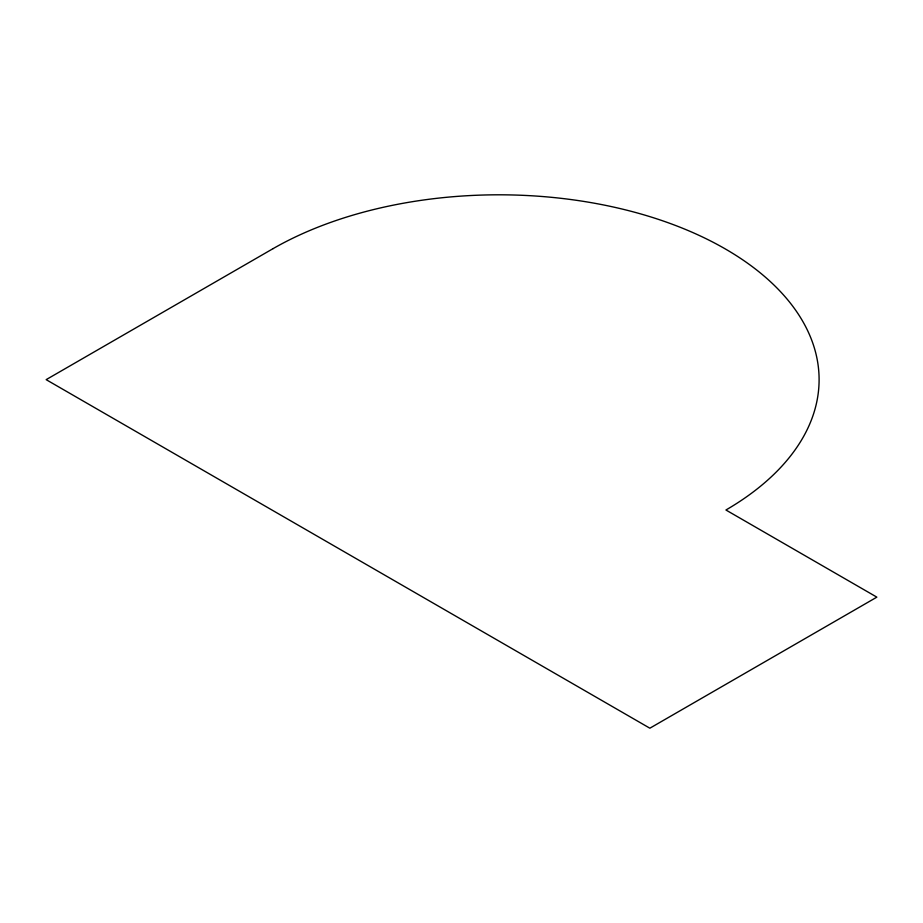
<?xml version="1.0" encoding="UTF-8"?>
<svg xmlns="http://www.w3.org/2000/svg" width="923" height="923" viewBox="0 0 923 923"><rect width="100%" height="100%" fill="white"/><g stroke="black" fill="none" stroke-linecap="round" stroke-linejoin="round"><path stroke-width="1.38" d="M273.139 248.599L46.15 379.653L649.861 728.201L876.85 597.146L725.928 510.004A320.166 184.842 0 0 0 725.316 248.945A320.166 184.842 0 0 0 273.139 248.599"/></g></svg>
